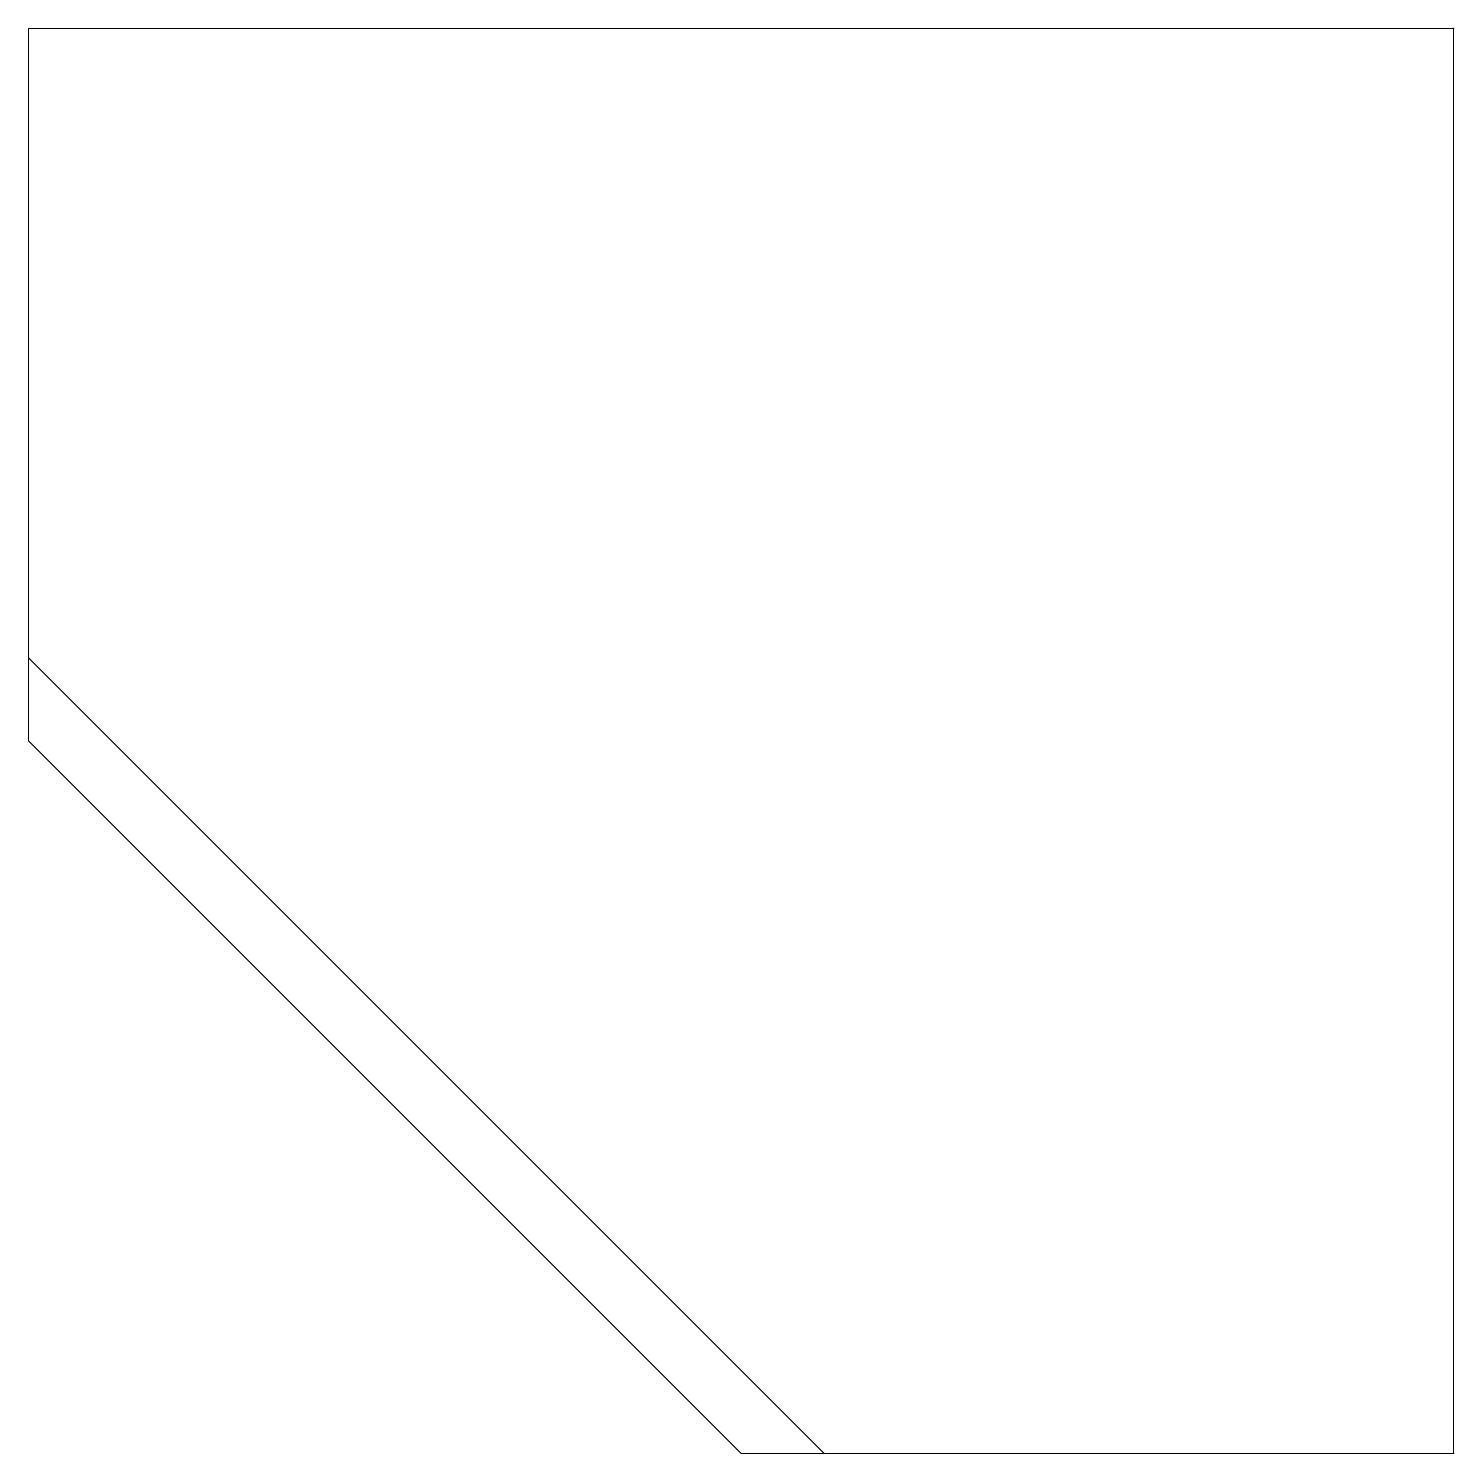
# Model space of a CAD drawing. Header units: millimetres. Extents: x 0 to 1200, y -1200 to 0.
import ezdxf

# ---------------------------------------------------------------- set-up
doc = ezdxf.new("R2010")
doc.units = ezdxf.units.MM
doc.header["$MEASUREMENT"] = 0

# ---------------------------------------------------------------- blocks, each defined once
blk = doc.blocks.new('BÄNKHÖRNSKÅP_ENKELLUCKA_1200x600R2_M_G')
at = {"color": 8, "lineweight": 13}
for p in [(0, 0), (-1200, -600), (-600, -1200), (0, -1200)]:
    blk.add_point(p, dxfattribs=at)
for points in [[(-1200, 0, 150), (-1200, -600, 150), (-1200, -600, 900), (-1200, 0, 900)], [(-1200, 0, 150), (-1200, 0, 900), (0, 0, 900), (0, 0, 150)], [(-1200, 0), (-1200, 0, 150), (0, 0, 150), (0, 0)], [(-1200, 0), (-1200, -530), (-1200, -530, 150), (-1200, 0, 150)], [(0, 0, 150), (0, 0, 900), (0, -1200, 900), (0, -1200, 150)], [(0, 0), (0, 0, 150), (0, -1200, 150), (0, -1200)], [(-1200, -530, 150), (-1200, -530), (-530, -1200), (-530, -1200, 150)], [(-1200, -600, 900), (-1200, -600, 150), (-600, -1200, 150), (-600, -1200, 900)], [(-600, -1200, 900), (-600, -1200, 150), (0, -1200, 150), (0, -1200, 900)], [(-530, -1200, 150), (-530, -1200), (0, -1200), (0, -1200, 150)]]:
    blk.add_3dface(points, dxfattribs=at)
for points, invisible_edges in [([(-1200, -530), (-1200, 0), (0, 0)], 8), ([(-1200, -530), (0, 0), (-530, -1200)], 3), ([(-1200, -600, 150), (-1200, 0, 150), (0, 0, 150)], 8), ([(-1200, -600, 150), (0, 0, 150), (-600, -1200, 150)], 3), ([(-1200, 0, 900), (-1200, -600, 900), (0, 0, 900)], 2), ([(0, 0, 900), (-1200, -600, 900), (-600, -1200, 900), (0, 0, 900)], 5), ([(0, 0, 150), (0, -1200, 150), (-600, -1200, 150)], 8), ([(0, 0, 900), (-600, -1200, 900), (0, -1200, 900), (0, 0, 900)], 1), ([(0, 0), (0, -1200), (-530, -1200)], 8)]:
    blk.add_3dface(points, dxfattribs=dict(at, invisible_edges=invisible_edges))

msp = doc.modelspace()

# ---------------------------------------------------------------- block references
msp.add_blockref('BÄNKHÖRNSKÅP_ENKELLUCKA_1200x600R2_M_G', (1200, 0))

doc.saveas('drawing.dxf')
